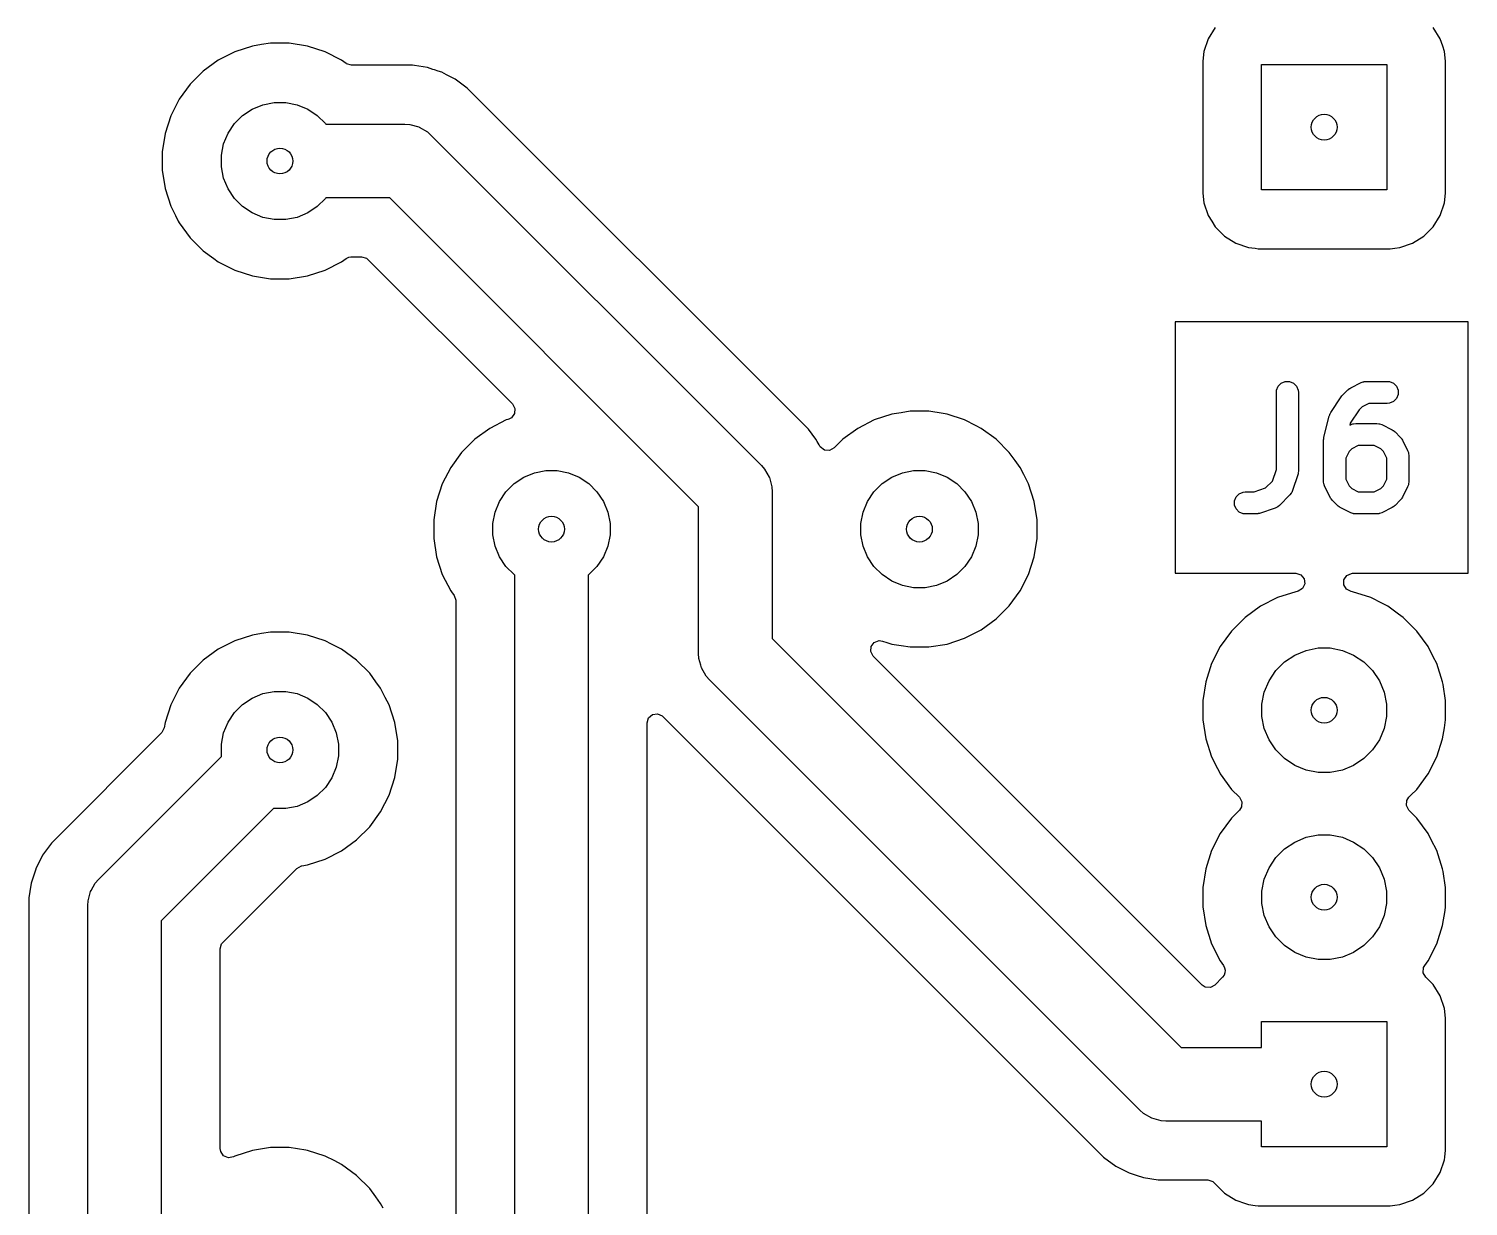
# Model space of a CAD drawing. Extents: x 20 to 124, y -124 to -20.
# Drawn here: x 89.4 to 108.96, y -85.45 to -69.45 of the extents above; entities that cross this region are included whole.
import ezdxf

# ---------------------------------------------------------------- set-up
doc = ezdxf.new("R2010")
doc.units = 0
doc.layers.add('BLACK', color=7, linetype='CONTINUOUS')
doc.layers.add('WHITE', color=7, linetype='CONTINUOUS')

msp = doc.modelspace()

# ---------------------------------------------------------------- linework, layer by layer
at = {"layer": 'BLACK', "linetype": 'CONTINUOUS'}
for p, q in [((105.424211, -69.590476), (105.364631, -69.760745)), ((105.520183, -69.437739), (105.424211, -69.590476)), ((108.575789, -69.590478), (108.479816, -69.437738)), ((108.610232, -69.68891), (108.575789, -69.590478)), ((92.195616, -69.76676), (91.971151, -69.881132)), ((92.435214, -69.68891), (92.195616, -69.76676)), ((92.559626, -69.669205), (92.435214, -69.68891)), ((92.684038, -69.6495), (92.559626, -69.669205)), ((92.935962, -69.6495), (92.684038, -69.6495)), ((93.184785, -69.68891), (92.935962, -69.6495)), ((93.424383, -69.76676), (93.184785, -69.68891)), ((93.648845, -69.88113), (93.424383, -69.76676)), ((105.36463, -69.76075), (105.3495, -69.895039)), ((105.364631, -69.760745), (105.36463, -69.76075)), ((108.635368, -69.760745), (108.610232, -69.68891)), ((108.635369, -69.76075), (108.635368, -69.760745)), ((108.650499, -69.895039), (108.635369, -69.76075)), ((91.971151, -69.881132), (91.76735, -70.029201)), ((93.710362, -69.925824), (93.648845, -69.88113)), ((93.716199, -69.929815), (93.710362, -69.925824)), ((93.783238, -69.9495), (93.716199, -69.929815)), ((94.611051, -69.9495), (93.783238, -69.9495)), ((94.611052, -69.9495), (94.611051, -69.9495)), ((94.638695, -69.953878), (94.611052, -69.9495)), ((94.813235, -69.981522), (94.638695, -69.953878)), ((94.886703, -70.005394), (94.813235, -69.981522)), ((94.910576, -70.013151), (94.886703, -70.005394)), ((94.959972, -70.029201), (94.910576, -70.013151)), ((105.3495, -69.895039), (105.3495, -71.68496)), ((106.15, -71.64), (106.15, -69.94)), ((106.15, -69.94), (107.85, -69.94)), ((107.85, -69.94), (107.85, -71.64)), ((108.6505, -69.895043), (108.650499, -69.895039)), ((108.6505, -71.684956), (108.6505, -69.895043)), ((91.589201, -70.20735), (91.441132, -70.411151)), ((91.589205, -70.207345), (91.589201, -70.20735)), ((91.767345, -70.029205), (91.589205, -70.207345)), ((91.76735, -70.029201), (91.767345, -70.029205)), ((95.007923, -70.044781), (94.959972, -70.029201)), ((95.075194, -70.079058), (95.007923, -70.044781)), ((95.075197, -70.07906), (95.075194, -70.079058)), ((95.190311, -70.137713), (95.075197, -70.07906)), ((95.355919, -70.258034), (95.190311, -70.137713)), ((91.441132, -70.411151), (91.32676, -70.635616)), ((95.355921, -70.258036), (95.355919, -70.258034)), ((99.991971, -74.894086), (95.355921, -70.258036)), ((92.302485, -70.631592), (92.432883, -70.544463)), ((92.432883, -70.544463), (92.577772, -70.484448)), ((92.577772, -70.484448), (92.731586, -70.453852)), ((92.731586, -70.453852), (92.888414, -70.453852)), ((92.888414, -70.453852), (93.042228, -70.484448)), ((93.042228, -70.484448), (93.187117, -70.544463)), ((93.187117, -70.544463), (93.317515, -70.631592)), ((91.32676, -70.635616), (91.24891, -70.875214)), ((92.104463, -70.872883), (92.191592, -70.742485)), ((92.191592, -70.742485), (92.302485, -70.631592)), ((93.317515, -70.631592), (93.428408, -70.742485)), ((93.428408, -70.742485), (93.433429, -70.75)), ((93.433429, -70.75), (94.5087, -70.75)), ((94.5087, -70.75), (94.573948, -70.754277)), ((94.573948, -70.754277), (94.573963, -70.754277)), ((94.573963, -70.754277), (94.697922, -70.787492)), ((94.697922, -70.787492), (94.700042, -70.78806)), ((94.700042, -70.78806), (94.813081, -70.853323)), ((91.24891, -70.875214), (91.2095, -71.124038)), ((92.044448, -71.017772), (92.104463, -70.872883)), ((94.813081, -70.853323), (94.813096, -70.853338)), ((94.813096, -70.853338), (94.862253, -70.896447)), ((94.862253, -70.896447), (99.353553, -75.387746)), ((91.2095, -71.124038), (91.2095, -71.375961)), ((92.013852, -71.171586), (92.044448, -71.017772)), ((92.013852, -71.328414), (92.013852, -71.171586)), ((91.2095, -71.375961), (91.24891, -71.624785)), ((92.044448, -71.482228), (92.013852, -71.328414)), ((92.104463, -71.627117), (92.044448, -71.482228)), ((91.24891, -71.624785), (91.32676, -71.864383)), ((92.191592, -71.757515), (92.104463, -71.627117)), ((92.302485, -71.868408), (92.191592, -71.757515)), ((93.428408, -71.757515), (93.317515, -71.868408)), ((93.433429, -71.75), (93.428408, -71.757515)), ((94.301594, -71.75), (93.433429, -71.75)), ((98.5, -75.948406), (94.301594, -71.75)), ((105.3495, -71.68496), (105.36463, -71.819249)), ((107.85, -71.64), (106.15, -71.64)), ((108.635427, -71.818737), (108.650499, -71.68496)), ((108.650499, -71.68496), (108.6505, -71.684956)), ((91.32676, -71.864383), (91.390522, -71.989522)), ((92.432883, -71.955537), (92.302485, -71.868408)), ((92.577772, -72.015552), (92.432883, -71.955537)), ((93.187117, -71.955537), (93.042228, -72.015552)), ((93.317515, -71.868408), (93.187117, -71.955537)), ((105.36463, -71.819249), (105.364631, -71.819254)), ((105.364631, -71.819254), (105.424211, -71.989523)), ((108.575789, -71.989522), (108.635368, -71.819255)), ((108.635368, -71.819255), (108.635427, -71.818737)), ((91.390522, -71.989522), (91.429089, -72.065214)), ((91.429089, -72.065214), (91.441132, -72.088848)), ((91.441132, -72.088848), (91.589201, -72.292649)), ((92.731586, -72.046148), (92.577772, -72.015552)), ((92.888414, -72.046148), (92.731586, -72.046148)), ((93.042228, -72.015552), (92.888414, -72.046148)), ((105.424211, -71.989523), (105.471771, -72.065214)), ((105.471771, -72.065214), (105.520184, -72.142262)), ((105.520184, -72.142262), (105.647738, -72.269816)), ((108.352262, -72.269816), (108.479816, -72.142262)), ((108.479816, -72.142262), (108.575789, -71.989522)), ((91.589201, -72.292649), (91.589205, -72.292654)), ((91.589205, -72.292654), (91.767345, -72.470794)), ((105.647738, -72.269816), (105.800478, -72.365789)), ((105.800478, -72.365789), (105.970745, -72.425368)), ((108.029255, -72.425368), (108.199522, -72.365789)), ((108.199522, -72.365789), (108.352262, -72.269816)), ((91.767345, -72.470794), (91.76735, -72.470798)), ((91.76735, -72.470798), (91.909647, -72.574182)), ((93.710353, -72.574181), (93.730398, -72.567029)), ((93.730398, -72.567029), (93.748303, -72.555523)), ((93.748303, -72.555523), (93.772327, -72.552068)), ((93.772327, -72.552068), (93.776158, -72.550702)), ((93.776158, -72.550702), (93.783238, -72.5505)), ((93.783238, -72.5505), (93.918653, -72.5505)), ((93.918653, -72.5505), (93.985692, -72.570185)), ((105.970745, -72.425368), (105.97075, -72.425369)), ((105.97075, -72.425369), (106.061246, -72.435565)), ((106.061246, -72.435565), (106.10504, -72.440499)), ((106.10504, -72.440499), (106.105043, -72.4405)), ((106.105043, -72.4405), (106.105046, -72.4405)), ((106.105046, -72.4405), (107.894957, -72.4405)), ((107.894957, -72.4405), (107.894958, -72.440499)), ((107.894958, -72.440499), (107.962104, -72.432934)), ((107.962104, -72.432934), (108.029249, -72.425369)), ((108.029249, -72.425369), (108.029252, -72.425368)), ((108.029252, -72.425368), (108.029255, -72.425368)), ((91.909647, -72.574182), (91.971155, -72.61887)), ((91.971155, -72.61887), (92.114184, -72.691747)), ((92.114184, -72.691747), (92.195616, -72.733239)), ((92.195616, -72.733239), (92.195618, -72.733239)), ((92.195618, -72.733239), (92.195621, -72.733241)), ((92.195621, -72.733241), (92.435215, -72.81109)), ((93.184785, -72.81109), (93.424379, -72.733241)), ((93.424379, -72.733241), (93.648845, -72.61887)), ((93.648845, -72.61887), (93.710353, -72.574181)), ((93.985692, -72.570185), (94.006334, -72.586819)), ((94.006334, -72.586819), (95.96946, -74.549945)), ((92.435215, -72.81109), (92.684038, -72.8505)), ((92.684038, -72.8505), (92.684039, -72.8505)), ((92.684039, -72.8505), (92.935961, -72.8505)), ((92.935961, -72.8505), (92.935962, -72.8505)), ((92.935962, -72.8505), (93.184785, -72.81109)), ((108.957225, -73.436103), (104.973071, -73.436103)), ((104.973071, -73.436103), (104.973071, -76.850553)), ((108.957225, -76.850553), (108.957225, -73.436103)), ((106.352882, -74.364064), (106.37528, -74.309992)), ((106.37528, -74.309992), (106.416664, -74.268608)), ((106.416664, -74.268608), (106.470736, -74.24621)), ((106.470736, -74.24621), (106.529264, -74.24621)), ((106.529264, -74.24621), (106.583336, -74.268608)), ((106.583336, -74.268608), (106.62472, -74.309992)), ((106.62472, -74.309992), (106.647118, -74.364064)), ((107.361489, -74.330593), (107.504345, -74.259164)), ((107.504345, -74.259164), (107.531809, -74.248655)), ((107.531809, -74.248655), (107.537183, -74.248273)), ((107.537183, -74.248273), (107.542164, -74.24621)), ((107.542164, -74.24621), (107.571428, -74.243328)), ((107.571428, -74.243328), (107.857143, -74.243328)), ((107.857143, -74.243328), (107.886407, -74.24621)), ((107.886407, -74.24621), (107.940479, -74.268608)), ((107.940479, -74.268608), (107.981863, -74.309992)), ((107.981863, -74.309992), (108.004261, -74.364064)), ((106.35, -74.393328), (106.352882, -74.364064)), ((106.35, -75.440416), (106.35, -74.393328)), ((106.647118, -74.364064), (106.65, -74.393328)), ((106.65, -74.393328), (106.65, -75.464757)), ((107.089478, -74.667266), (107.232336, -74.45298)), ((107.232336, -74.45298), (107.232401, -74.4529)), ((107.232401, -74.4529), (107.232422, -74.45285)), ((107.232422, -74.45285), (107.241643, -74.441614)), ((107.241643, -74.441614), (107.250966, -74.430229)), ((107.250966, -74.430229), (107.251012, -74.430198)), ((107.251012, -74.430198), (107.251077, -74.430119)), ((107.251077, -74.430119), (107.322505, -74.358691)), ((107.322505, -74.358691), (107.334007, -74.34925)), ((107.334007, -74.34925), (107.336603, -74.346258)), ((107.336603, -74.346258), (107.341112, -74.343419)), ((107.341112, -74.343419), (107.345235, -74.340036)), ((107.345235, -74.340036), (107.348897, -74.338519)), ((107.348897, -74.338519), (107.361489, -74.330593)), ((107.940479, -74.518048), (107.886407, -74.540446)), ((107.981863, -74.476664), (107.940479, -74.518048)), ((108.004261, -74.422592), (107.981863, -74.476664)), ((108.004261, -74.364064), (108.004261, -74.422592)), ((95.997961, -74.68096), (95.956089, -74.736893)), ((95.96946, -74.549945), (96.002945, -74.611268)), ((96.002945, -74.611268), (95.997961, -74.68096)), ((101.125214, -74.68891), (100.885616, -74.76676)), ((101.249626, -74.669205), (101.125214, -74.68891)), ((101.374038, -74.6495), (101.249626, -74.669205)), ((101.625962, -74.6495), (101.374038, -74.6495)), ((101.824591, -74.68096), (101.625962, -74.6495)), ((101.874785, -74.68891), (101.824591, -74.68096)), ((102.114383, -74.76676), (101.874785, -74.68891)), ((106.997336, -74.999805), (107.068764, -74.714091)), ((107.068764, -74.714091), (107.074923, -74.69685)), ((107.074923, -74.69685), (107.075643, -74.693213)), ((107.075643, -74.693213), (107.0774, -74.689916)), ((107.0774, -74.689916), (107.078657, -74.6864)), ((107.078657, -74.6864), (107.080863, -74.683421)), ((107.080863, -74.683421), (107.089478, -74.667266)), ((107.473709, -74.63175), (107.353504, -74.812057)), ((107.517425, -74.588034), (107.473709, -74.63175)), ((107.606838, -74.543328), (107.517425, -74.588034)), ((107.857143, -74.543328), (107.606838, -74.543328)), ((107.886407, -74.540446), (107.857143, -74.543328)), ((95.661151, -74.881132), (95.45735, -75.029201)), ((95.885616, -74.76676), (95.661151, -74.881132)), ((95.906786, -74.759881), (95.885616, -74.76676)), ((95.9201, -74.755555), (95.906786, -74.759881)), ((95.956089, -74.736893), (95.9201, -74.755555)), ((100.090135, -75.0292), (99.991971, -74.894086)), ((100.661151, -74.881132), (100.457351, -75.0292)), ((100.885616, -74.76676), (100.661151, -74.881132)), ((102.268747, -74.845413), (102.114383, -74.76676)), ((102.338845, -74.88113), (102.268747, -74.845413)), ((102.338847, -74.881131), (102.338845, -74.88113)), ((102.338848, -74.881132), (102.338847, -74.881131)), ((102.542649, -75.029201), (102.338848, -74.881132)), ((107.353504, -74.812057), (107.347067, -74.837803)), ((107.347067, -74.837803), (107.36149, -74.830593)), ((107.36149, -74.830593), (107.388953, -74.820083)), ((107.388953, -74.820083), (107.394328, -74.819701)), ((107.394328, -74.819701), (107.399307, -74.817639)), ((107.399307, -74.817639), (107.428571, -74.814757)), ((107.428571, -74.814757), (107.714285, -74.814757)), ((107.714285, -74.814757), (107.743549, -74.817639)), ((107.743549, -74.817639), (107.748527, -74.819701)), ((107.748527, -74.819701), (107.753903, -74.820083)), ((107.753903, -74.820083), (107.781366, -74.830593)), ((107.781366, -74.830593), (107.924225, -74.902021)), ((107.924225, -74.902021), (107.936819, -74.909949)), ((107.936819, -74.909949), (107.940479, -74.911465)), ((107.940479, -74.911465), (107.944599, -74.914846)), ((95.457345, -75.029205), (95.279205, -75.207345)), ((95.45735, -75.029201), (95.457345, -75.029205)), ((100.112287, -75.05969), (100.090135, -75.0292)), ((100.135863, -75.105961), (100.112287, -75.05969)), ((100.140985, -75.116013), (100.135863, -75.105961)), ((100.457351, -75.0292), (100.339151, -75.1474)), ((102.542654, -75.029205), (102.542649, -75.029201)), ((102.720794, -75.207345), (102.542654, -75.029205)), ((106.992857, -75.036185), (106.993359, -75.031081)), ((106.992857, -75.607614), (106.992857, -75.036185)), ((106.993034, -75.028894), (106.994653, -75.017943)), ((106.993359, -75.031081), (106.993034, -75.028894)), ((106.994653, -75.017943), (106.995739, -75.006921)), ((106.995739, -75.006921), (106.996586, -75.004876)), ((106.996586, -75.004876), (106.997336, -74.999805)), ((107.944599, -74.914846), (107.94911, -74.917686)), ((107.94911, -74.917686), (107.951704, -74.920677)), ((107.951704, -74.920677), (107.96321, -74.93012)), ((107.96321, -74.93012), (108.034638, -75.001549)), ((108.034638, -75.001549), (108.044076, -75.013049)), ((108.044076, -75.013049), (108.04707, -75.015646)), ((108.04707, -75.015646), (108.04991, -75.020158)), ((108.04991, -75.020158), (108.053292, -75.024279)), ((108.053292, -75.024279), (108.054807, -75.027938)), ((108.054807, -75.027938), (108.062735, -75.040532)), ((108.062735, -75.040532), (108.134164, -75.183388)), ((95.279201, -75.20735), (95.131132, -75.411151)), ((95.279205, -75.207345), (95.279201, -75.20735)), ((100.152203, -75.134028), (100.140985, -75.116013)), ((100.208136, -75.1759), (100.152203, -75.134028)), ((100.277828, -75.180884), (100.208136, -75.1759)), ((100.339151, -75.1474), (100.277828, -75.180884)), ((102.720798, -75.20735), (102.720794, -75.207345)), ((102.8005, -75.317051), (102.720798, -75.20735)), ((107.337562, -75.196468), (107.292857, -75.28588)), ((107.292857, -75.28588), (107.292857, -75.572204)), ((107.374567, -75.159463), (107.337562, -75.196468)), ((107.463981, -75.114757), (107.374567, -75.159463)), ((107.678876, -75.114757), (107.463981, -75.114757)), ((107.768289, -75.159463), (107.678876, -75.114757)), ((107.805292, -75.196467), (107.768289, -75.159463)), ((107.85, -75.285881), (107.805292, -75.196467)), ((107.85, -75.572203), (107.85, -75.285881)), ((108.134164, -75.183388), (108.144673, -75.210852)), ((108.144673, -75.210852), (108.145054, -75.216226)), ((108.145054, -75.216226), (108.147118, -75.221207)), ((108.147118, -75.221207), (108.15, -75.250471)), ((108.15, -75.250471), (108.15, -75.607614)), ((95.131132, -75.411151), (95.01676, -75.635616)), ((96.122883, -75.544463), (96.267772, -75.484448)), ((96.267772, -75.484448), (96.421586, -75.453852)), ((96.421586, -75.453852), (96.578414, -75.453852)), ((96.578414, -75.453852), (96.732228, -75.484448)), ((96.732228, -75.484448), (96.877117, -75.544463)), ((99.353553, -75.387746), (99.396668, -75.43691)), ((99.396668, -75.43691), (99.396677, -75.436919)), ((99.396677, -75.436919), (99.458767, -75.544463)), ((101.122883, -75.544463), (101.267772, -75.484448)), ((101.267772, -75.484448), (101.421586, -75.453852)), ((101.421586, -75.453852), (101.578414, -75.453852)), ((101.578414, -75.453852), (101.732228, -75.484448)), ((101.732228, -75.484448), (101.877117, -75.544463)), ((102.86887, -75.411155), (102.8005, -75.317051)), ((102.918693, -75.508939), (102.86887, -75.411155)), ((106.297466, -75.598014), (106.35, -75.440416)), ((106.645601, -75.497682), (106.642302, -75.512192)), ((106.647118, -75.494021), (106.645601, -75.497682)), ((106.64764, -75.488712), (106.647118, -75.494021)), ((106.648822, -75.483518), (106.64764, -75.488712)), ((106.65, -75.464757), (106.648541, -75.479568)), ((106.648541, -75.479568), (106.648822, -75.483518)), ((95.01676, -75.635616), (94.93891, -75.875214)), ((95.881592, -75.742485), (95.992485, -75.631592)), ((95.992485, -75.631592), (96.122883, -75.544463)), ((96.877117, -75.544463), (97.007515, -75.631592)), ((97.007515, -75.631592), (97.118408, -75.742485)), ((99.458767, -75.544463), (99.46194, -75.549958)), ((99.46194, -75.549958), (99.495723, -75.676037)), ((99.495723, -75.676037), (99.495723, -75.676052)), ((99.495723, -75.676052), (99.5, -75.7413)), ((100.881592, -75.742485), (100.992485, -75.631592)), ((100.992485, -75.631592), (101.122883, -75.544463)), ((101.877117, -75.544463), (102.007515, -75.631592)), ((102.007515, -75.631592), (102.118408, -75.742485)), ((102.983239, -75.635616), (102.918693, -75.508939)), ((102.983239, -75.635618), (102.983239, -75.635616)), ((102.983241, -75.635621), (102.983239, -75.635618)), ((103.06109, -75.875215), (102.983241, -75.635621)), ((106.047085, -75.743328), (106.204687, -75.690794)), ((106.204687, -75.690794), (106.297466, -75.598014)), ((106.642302, -75.512192), (106.570873, -75.726477)), ((106.995739, -75.636878), (106.992857, -75.607614)), ((106.997801, -75.641856), (106.995739, -75.636878)), ((106.998183, -75.647232), (106.997801, -75.641856)), ((107.008693, -75.674696), (106.998183, -75.647232)), ((107.080121, -75.817553), (107.008693, -75.674696)), ((107.292857, -75.572204), (107.337562, -75.661616)), ((107.337562, -75.661616), (107.374567, -75.698621)), ((107.768289, -75.698621), (107.805292, -75.661617)), ((107.805292, -75.661617), (107.85, -75.572203)), ((108.134164, -75.674697), (108.062735, -75.817553)), ((108.144673, -75.647233), (108.134164, -75.674697)), ((108.145054, -75.641858), (108.144673, -75.647233)), ((108.147118, -75.636878), (108.145054, -75.641858)), ((108.15, -75.607614), (108.147118, -75.636878)), ((94.93891, -75.875215), (94.8995, -76.124038)), ((94.93891, -75.875214), (94.93891, -75.875215)), ((95.734448, -76.017772), (95.794463, -75.872883)), ((95.794463, -75.872883), (95.881592, -75.742485)), ((97.118408, -75.742485), (97.205537, -75.872883)), ((97.205537, -75.872883), (97.265552, -76.017772)), ((99.5, -75.7413), (99.5, -77.734593)), ((100.734448, -76.017772), (100.794463, -75.872883)), ((100.794463, -75.872883), (100.881592, -75.742485)), ((102.118408, -75.742485), (102.205537, -75.872883)), ((102.205537, -75.872883), (102.265552, -76.017772)), ((103.1005, -76.124038), (103.06109, -75.875215)), ((105.781453, -75.864064), (105.803851, -75.809992)), ((105.781453, -75.922592), (105.781453, -75.864064)), ((105.803851, -75.809992), (105.845235, -75.768608)), ((105.845235, -75.768608), (105.899307, -75.74621)), ((105.899307, -75.74621), (105.928571, -75.743328)), ((105.928571, -75.743328), (106.047085, -75.743328)), ((106.534637, -75.785108), (106.39178, -75.927966)), ((106.553292, -75.762377), (106.534637, -75.785108)), ((106.555354, -75.757397), (106.553292, -75.762377)), ((106.558885, -75.753327), (106.555354, -75.757397)), ((106.570873, -75.726477), (106.558885, -75.753327)), ((107.088048, -75.830146), (107.080121, -75.817553)), ((107.089564, -75.833806), (107.088048, -75.830146)), ((107.092945, -75.837925), (107.089564, -75.833806)), ((107.095786, -75.842439), (107.092945, -75.837925)), ((107.098779, -75.845035), (107.095786, -75.842439)), ((107.108219, -75.856537), (107.098779, -75.845035)), ((107.179648, -75.927966), (107.108219, -75.856537)), ((107.374567, -75.698621), (107.463981, -75.743328)), ((107.463981, -75.743328), (107.678876, -75.743328)), ((107.678876, -75.743328), (107.768289, -75.698621)), ((108.034638, -75.856536), (107.96321, -75.927965)), ((108.044076, -75.845035), (108.034638, -75.856536)), ((108.04707, -75.842439), (108.044076, -75.845035)), ((108.04991, -75.837926), (108.04707, -75.842439)), ((108.053292, -75.833806), (108.04991, -75.837926)), ((108.054807, -75.830146), (108.053292, -75.833806)), ((108.062735, -75.817553), (108.054807, -75.830146)), ((95.703852, -76.171586), (95.734448, -76.017772)), ((97.265552, -76.017772), (97.296148, -76.171586)), ((98.5, -77.9417), (98.5, -75.948406)), ((100.703852, -76.171586), (100.734448, -76.017772)), ((102.265552, -76.017772), (102.296148, -76.171586)), ((105.803851, -75.976664), (105.781453, -75.922592)), ((105.845235, -76.018048), (105.803851, -75.976664)), ((105.899307, -76.040446), (105.845235, -76.018048)), ((105.928571, -76.043328), (105.899307, -76.040446)), ((106.071428, -76.043328), (105.928571, -76.043328)), ((106.086233, -76.041869), (106.071428, -76.043328)), ((106.090188, -76.042151), (106.086233, -76.041869)), ((106.095389, -76.040968), (106.090188, -76.042151)), ((106.100692, -76.040446), (106.095389, -76.040968)), ((106.104349, -76.03893), (106.100692, -76.040446)), ((106.118862, -76.035631), (106.104349, -76.03893)), ((106.333148, -75.964203), (106.118862, -76.035631)), ((106.359999, -75.952215), (106.333148, -75.964203)), ((106.36407, -75.948683), (106.359999, -75.952215)), ((106.36905, -75.946621), (106.36407, -75.948683)), ((106.39178, -75.927966), (106.36905, -75.946621)), ((107.191152, -75.937407), (107.179648, -75.927966)), ((107.193747, -75.940399), (107.191152, -75.937407)), ((107.198256, -75.943237), (107.193747, -75.940399)), ((107.202379, -75.946621), (107.198256, -75.943237)), ((107.20604, -75.948137), (107.202379, -75.946621)), ((107.218632, -75.956064), (107.20604, -75.948137)), ((107.36149, -76.027492), (107.218632, -75.956064)), ((107.388953, -76.038002), (107.36149, -76.027492)), ((107.394328, -76.038383), (107.388953, -76.038002)), ((107.399307, -76.040446), (107.394328, -76.038383)), ((107.428571, -76.043328), (107.399307, -76.040446)), ((107.714285, -76.043328), (107.428571, -76.043328)), ((107.743549, -76.040446), (107.714285, -76.043328)), ((107.748527, -76.038383), (107.743549, -76.040446)), ((107.753903, -76.038002), (107.748527, -76.038383)), ((107.781366, -76.027492), (107.753903, -76.038002)), ((107.924225, -75.956064), (107.781366, -76.027492)), ((107.936819, -75.948135), (107.924225, -75.956064)), ((107.940479, -75.94662), (107.936819, -75.948135)), ((107.944599, -75.943238), (107.940479, -75.94662)), ((107.94911, -75.940399), (107.944599, -75.943238)), ((107.951704, -75.937407), (107.94911, -75.940399)), ((107.96321, -75.927965), (107.951704, -75.937407)), ((94.8995, -76.124038), (94.8995, -76.375962)), ((95.703852, -76.328414), (95.703852, -76.171586)), ((97.296148, -76.171586), (97.296148, -76.328414)), ((100.703852, -76.328414), (100.703852, -76.171586)), ((102.296148, -76.171586), (102.296148, -76.328414)), ((103.1005, -76.375962), (103.1005, -76.124038)), ((94.8995, -76.375962), (94.93891, -76.624785)), ((95.734448, -76.482228), (95.703852, -76.328414)), ((97.296148, -76.328414), (97.265552, -76.482228)), ((100.734448, -76.482228), (100.703852, -76.328414)), ((102.296148, -76.328414), (102.265552, -76.482228)), ((103.06109, -76.624785), (103.1005, -76.375962)), ((94.93891, -76.624785), (95.01676, -76.864383)), ((95.794463, -76.627117), (95.734448, -76.482228)), ((95.881592, -76.757515), (95.794463, -76.627117)), ((97.205537, -76.627117), (97.118408, -76.757515)), ((97.265552, -76.482228), (97.205537, -76.627117)), ((100.794463, -76.627117), (100.734448, -76.482228)), ((100.881592, -76.757515), (100.794463, -76.627117)), ((102.205537, -76.627117), (102.118408, -76.757515)), ((102.265552, -76.482228), (102.205537, -76.627117)), ((102.983241, -76.864379), (103.06109, -76.624785)), ((95.01676, -76.864383), (95.13113, -77.088846)), ((95.992485, -76.868408), (95.881592, -76.757515)), ((96, -76.873429), (95.992485, -76.868408)), ((97.007515, -76.868408), (97, -76.873429)), ((97.118408, -76.757515), (97.007515, -76.868408)), ((100.992485, -76.868408), (100.881592, -76.757515)), ((101.122883, -76.955537), (100.992485, -76.868408)), ((102.007515, -76.868408), (101.877117, -76.955537)), ((102.118408, -76.757515), (102.007515, -76.868408)), ((102.86887, -77.088845), (102.983241, -76.864379)), ((104.973071, -76.850553), (106.613769, -76.850553)), ((106.613769, -76.850553), (106.680808, -76.870238)), ((106.680808, -76.870238), (106.726563, -76.923042)), ((107.306375, -76.87969), (107.370338, -76.851576)), ((107.370338, -76.851576), (107.386231, -76.850553)), ((107.386231, -76.850553), (108.957225, -76.850553)), ((96, -90.62657), (96, -76.873429)), ((97, -76.873429), (97, -90.62657)), ((101.267772, -77.015552), (101.122883, -76.955537)), ((101.421586, -77.046148), (101.267772, -77.015552)), ((101.578414, -77.046148), (101.421586, -77.046148)), ((101.732228, -77.015552), (101.578414, -77.046148)), ((101.877117, -76.955537), (101.732228, -77.015552)), ((106.707482, -77.055756), (106.648704, -77.09353)), ((106.736507, -76.9922), (106.707482, -77.055756)), ((106.726563, -76.923042), (106.736507, -76.9922)), ((107.266767, -77.007785), (107.267765, -76.937923)), ((107.303698, -77.067097), (107.266767, -77.007785)), ((107.267765, -76.937923), (107.306375, -76.87969)), ((95.13113, -77.088846), (95.139336, -77.10014)), ((95.139336, -77.10014), (95.175817, -77.150352)), ((95.175817, -77.150352), (95.199298, -77.216156)), ((95.199298, -77.216156), (95.1995, -77.223237)), ((95.1995, -77.223237), (95.1995, -90.276761)), ((102.720793, -77.292656), (102.86887, -77.088845)), ((106.366423, -77.180422), (106.134945, -77.298368)), ((106.613506, -77.100139), (106.366423, -77.180422)), ((106.633167, -77.097026), (106.613506, -77.100139)), ((106.648704, -77.09353), (106.633167, -77.097026)), ((107.366833, -77.097026), (107.303698, -77.067097)), ((107.386493, -77.100139), (107.366833, -77.097026)), ((107.633576, -77.180422), (107.386493, -77.100139)), ((107.792764, -77.261534), (107.633576, -77.180422)), ((107.865051, -77.298366), (107.792764, -77.261534)), ((102.542656, -77.470793), (102.720793, -77.292656)), ((105.924768, -77.451071), (105.741071, -77.634768)), ((105.924774, -77.451066), (105.924768, -77.451071)), ((106.134945, -77.298368), (105.924774, -77.451066)), ((107.865053, -77.298367), (107.865051, -77.298366)), ((107.865054, -77.298368), (107.865053, -77.298367)), ((108.009088, -77.403015), (107.865054, -77.298368)), ((108.075229, -77.451069), (108.009088, -77.403015)), ((108.258931, -77.634771), (108.075229, -77.451069)), ((92.684038, -77.6495), (92.559626, -77.669205)), ((92.935962, -77.6495), (92.684038, -77.6495)), ((93.184785, -77.68891), (92.935962, -77.6495)), ((102.114379, -77.733241), (102.338845, -77.61887)), ((102.338845, -77.61887), (102.542656, -77.470793)), ((105.741066, -77.634774), (105.588368, -77.844945)), ((105.741071, -77.634768), (105.741066, -77.634774)), ((108.411634, -77.844949), (108.258931, -77.634771)), ((92.195616, -77.76676), (91.971151, -77.881132)), ((92.435214, -77.68891), (92.195616, -77.76676)), ((92.559626, -77.669205), (92.435214, -77.68891)), ((93.424383, -77.76676), (93.184785, -77.68891)), ((93.511384, -77.81109), (93.424383, -77.76676)), ((93.648845, -77.88113), (93.511384, -77.81109)), ((99.5, -77.734593), (105.055407, -83.29)), ((100.839777, -77.914454), (100.844761, -77.844762)), ((100.844761, -77.844762), (100.886633, -77.788829)), ((100.886633, -77.788829), (100.952097, -77.764412)), ((100.952097, -77.764412), (100.99926, -77.770164)), ((100.99926, -77.770164), (101.056703, -77.788829)), ((101.056703, -77.788829), (101.125214, -77.81109)), ((101.125214, -77.81109), (101.249626, -77.830795)), ((101.249626, -77.830795), (101.374038, -77.8505)), ((101.625962, -77.8505), (101.874785, -77.81109)), ((101.874785, -77.81109), (102.114379, -77.733241)), ((105.588368, -77.844945), (105.470422, -78.076423)), ((108.482135, -77.983314), (108.411634, -77.844949)), ((91.767345, -78.029205), (91.589205, -78.207345)), ((91.76735, -78.029201), (91.767345, -78.029205)), ((91.971151, -77.881132), (91.76735, -78.029201)), ((93.648847, -77.881131), (93.648845, -77.88113)), ((93.648848, -77.881132), (93.648847, -77.881131)), ((93.852649, -78.029201), (93.648848, -77.881132)), ((93.852654, -78.029205), (93.852649, -78.029201)), ((94.030794, -78.207345), (93.852654, -78.029205)), ((98.504277, -78.006947), (98.5, -77.9417)), ((98.504277, -78.006963), (98.504277, -78.006947)), ((98.529079, -78.099523), (98.504277, -78.006963)), ((100.873262, -77.975777), (100.839777, -77.914454)), ((105.340022, -82.442537), (100.873262, -77.975777)), ((101.374038, -77.8505), (101.374039, -77.8505)), ((101.374039, -77.8505), (101.625961, -77.8505)), ((101.625961, -77.8505), (101.625962, -77.8505)), ((106.460766, -78.052941), (106.599313, -77.960367)), ((106.599313, -77.960367), (106.753258, -77.896601)), ((106.753258, -77.896601), (106.916685, -77.864093)), ((106.916685, -77.864093), (107.083315, -77.864093)), ((107.083315, -77.864093), (107.246742, -77.896601)), ((107.246742, -77.896601), (107.400687, -77.960367)), ((107.400687, -77.960367), (107.539234, -78.052941)), ((108.529577, -78.076423), (108.482135, -77.983314)), ((91.589201, -78.20735), (91.441132, -78.411151)), ((91.589205, -78.207345), (91.589201, -78.20735)), ((94.030798, -78.20735), (94.030794, -78.207345)), ((94.11519, -78.323507), (94.030798, -78.20735)), ((98.53806, -78.133042), (98.529079, -78.099523)), ((98.603323, -78.246081), (98.53806, -78.133042)), ((105.470422, -78.076423), (105.39014, -78.323506)), ((106.250367, -78.309313), (106.342941, -78.170766)), ((106.342941, -78.170766), (106.460766, -78.052941)), ((107.539234, -78.052941), (107.657059, -78.170766)), ((107.657059, -78.170766), (107.749633, -78.309313)), ((108.529577, -78.076425), (108.529577, -78.076423)), ((108.529579, -78.076428), (108.529577, -78.076425)), ((108.60986, -78.323507), (108.529579, -78.076428)), ((91.441132, -78.411151), (91.32676, -78.635618)), ((94.17887, -78.411155), (94.11519, -78.323507)), ((94.24216, -78.535369), (94.17887, -78.411155)), ((98.603338, -78.246096), (98.603323, -78.246081)), ((98.646447, -78.295253), (98.603338, -78.246096)), ((104.494746, -84.143553), (98.646447, -78.295253)), ((105.39014, -78.323506), (105.3495, -78.580097)), ((106.186601, -78.463258), (106.250367, -78.309313)), ((107.749633, -78.309313), (107.813399, -78.463258)), ((108.615457, -78.358848), (108.60986, -78.323507)), ((108.6505, -78.580097), (108.615457, -78.358848)), ((92.302485, -78.631592), (92.432883, -78.544463)), ((92.432883, -78.544463), (92.577772, -78.484448)), ((92.577772, -78.484448), (92.731586, -78.453852)), ((92.731586, -78.453852), (92.888414, -78.453852)), ((92.888414, -78.453852), (93.042228, -78.484448)), ((93.042228, -78.484448), (93.187117, -78.544463)), ((93.187117, -78.544463), (93.317515, -78.631592)), ((94.293239, -78.635616), (94.24216, -78.535369)), ((105.3495, -78.580097), (105.3495, -78.839902)), ((106.154093, -78.626685), (106.186601, -78.463258)), ((106.154093, -78.793315), (106.154093, -78.626685)), ((107.813399, -78.463258), (107.845907, -78.626685)), ((107.845907, -78.626685), (107.845907, -78.793315)), ((108.6505, -78.839902), (108.6505, -78.580097)), ((91.32676, -78.635618), (91.248909, -78.875216)), ((92.104463, -78.872883), (92.191592, -78.742485)), ((92.191592, -78.742485), (92.302485, -78.631592)), ((93.317515, -78.631592), (93.428408, -78.742485)), ((93.428408, -78.742485), (93.515537, -78.872883)), ((94.293239, -78.635618), (94.293239, -78.635616)), ((94.293241, -78.635621), (94.293239, -78.635618)), ((94.37109, -78.875215), (94.293241, -78.635621)), ((97.8005, -78.880747), (97.820185, -78.813708)), ((97.820185, -78.813708), (97.872989, -78.767953)), ((97.872989, -78.767953), (97.942147, -78.758009)), ((97.942147, -78.758009), (98.005703, -78.787034)), ((98.005703, -78.787034), (98.012181, -78.793066)), ((98.012181, -78.793066), (104.001081, -84.781966)), ((106.186601, -78.956742), (106.154093, -78.793315)), ((107.845907, -78.793315), (107.813399, -78.956742)), ((91.202223, -79.018591), (89.705836, -80.514978)), ((91.207085, -79.013444), (91.202223, -79.018591)), ((91.237015, -78.95031), (91.207085, -79.013444)), ((91.248909, -78.875216), (91.237015, -78.95031)), ((92.013852, -79.171586), (92.044448, -79.017772)), ((92.044448, -79.017772), (92.104463, -78.872883)), ((93.515537, -78.872883), (93.575552, -79.017772)), ((93.575552, -79.017772), (93.606148, -79.171586)), ((94.4105, -79.124038), (94.37109, -78.875215)), ((97.8005, -90.276761), (97.8005, -78.880747)), ((105.3495, -78.839902), (105.39014, -79.096493)), ((106.250367, -79.110687), (106.186601, -78.956742)), ((107.813399, -78.956742), (107.749633, -79.110687)), ((108.60986, -79.096493), (108.633424, -78.947713)), ((108.633424, -78.947713), (108.6505, -78.839902)), ((92.013852, -79.328414), (92.013852, -79.171586)), ((93.606148, -79.171586), (93.606148, -79.328414)), ((94.4105, -79.375962), (94.4105, -79.124038)), ((105.39014, -79.096493), (105.470422, -79.343576)), ((106.342941, -79.249234), (106.250367, -79.110687)), ((107.749633, -79.110687), (107.657059, -79.249234)), ((108.529579, -79.343572), (108.60986, -79.096493)), ((90.344247, -81.008647), (92.015615, -79.337278)), ((92.015615, -79.337278), (92.013852, -79.328414)), ((93.606148, -79.328414), (93.575552, -79.482228)), ((94.37109, -79.624785), (94.4105, -79.375962)), ((105.470422, -79.343576), (105.551534, -79.502764)), ((106.460766, -79.367059), (106.342941, -79.249234)), ((106.599313, -79.459633), (106.460766, -79.367059)), ((107.539234, -79.367059), (107.400687, -79.459633)), ((107.657059, -79.249234), (107.539234, -79.367059)), ((108.411634, -79.575051), (108.529579, -79.343572)), ((93.575552, -79.482228), (93.515537, -79.627117)), ((105.551534, -79.502764), (105.581092, -79.560776)), ((105.581092, -79.560776), (105.588368, -79.575054)), ((105.588368, -79.575054), (105.741066, -79.785225)), ((106.753258, -79.523399), (106.599313, -79.459633)), ((106.916685, -79.555907), (106.753258, -79.523399)), ((107.083315, -79.555907), (106.916685, -79.555907)), ((107.246742, -79.523399), (107.083315, -79.555907)), ((107.400687, -79.459633), (107.246742, -79.523399)), ((108.258931, -79.785229), (108.411634, -79.575051)), ((93.428408, -79.757515), (93.317515, -79.868408)), ((93.515537, -79.627117), (93.428408, -79.757515)), ((94.293241, -79.864379), (94.37109, -79.624785)), ((105.741066, -79.785225), (105.741071, -79.785231)), ((105.741071, -79.785231), (105.848159, -79.892319)), ((108.179781, -79.864379), (108.258931, -79.785229)), ((93.187117, -79.955537), (93.042228, -80.015552)), ((93.317515, -79.868408), (93.187117, -79.955537)), ((94.17887, -80.088845), (94.293241, -79.864379)), ((105.848159, -79.892319), (105.881644, -79.953642)), ((105.881644, -79.953642), (105.87666, -80.023334)), ((108.118356, -80.006358), (108.12334, -79.936666)), ((108.12334, -79.936666), (108.151841, -79.892319)), ((108.151841, -79.892319), (108.179781, -79.864379)), ((92.722721, -80.044384), (91.1978, -81.569306)), ((92.731586, -80.046148), (92.722721, -80.044384)), ((92.888414, -80.046148), (92.731586, -80.046148)), ((93.042228, -80.015552), (92.888414, -80.046148)), ((94.030793, -80.292656), (94.17887, -80.088845)), ((105.741066, -80.174774), (105.588368, -80.384945)), ((105.741071, -80.174768), (105.741066, -80.174774)), ((105.848159, -80.067681), (105.741071, -80.174768)), ((105.87666, -80.023334), (105.848159, -80.067681)), ((108.151841, -80.067681), (108.118356, -80.006358)), ((108.258931, -80.174771), (108.151841, -80.067681)), ((108.411634, -80.384949), (108.258931, -80.174771)), ((93.852656, -80.470793), (94.030793, -80.292656)), ((105.588368, -80.384945), (105.470422, -80.616423)), ((108.455374, -80.470793), (108.411634, -80.384949)), ((89.705836, -80.514978), (89.585511, -80.68059)), ((93.648845, -80.61887), (93.852656, -80.470793)), ((106.460766, -80.592941), (106.599313, -80.500367)), ((106.599313, -80.500367), (106.753258, -80.436601)), ((106.753258, -80.436601), (106.916685, -80.404093)), ((106.916685, -80.404093), (107.083315, -80.404093)), ((107.083315, -80.404093), (107.246742, -80.436601)), ((107.246742, -80.436601), (107.400687, -80.500367)), ((107.400687, -80.500367), (107.539234, -80.592941)), ((108.529577, -80.616423), (108.455374, -80.470793)), ((89.581126, -80.689199), (89.492132, -80.863858)), ((89.585511, -80.68059), (89.581125, -80.689198)), ((89.581125, -80.689198), (89.581126, -80.689199)), ((93.184785, -80.81109), (93.424379, -80.733241)), ((93.424379, -80.733241), (93.648845, -80.61887)), ((105.470422, -80.616423), (105.39014, -80.863506)), ((106.250367, -80.849313), (106.342941, -80.710766)), ((106.342941, -80.710766), (106.460766, -80.592941)), ((107.539234, -80.592941), (107.657059, -80.710766)), ((107.657059, -80.710766), (107.749633, -80.849313)), ((108.529577, -80.616425), (108.529577, -80.616423)), ((108.529579, -80.616428), (108.529577, -80.616425)), ((108.60986, -80.863507), (108.529579, -80.616428)), ((89.491072, -80.86762), (89.429322, -81.057667)), ((89.492132, -80.863858), (89.491072, -80.86762)), ((92.034614, -81.864568), (93.041409, -80.857773)), ((93.041409, -80.857773), (93.10273, -80.82429)), ((93.10273, -80.82429), (93.109649, -80.822989)), ((93.109649, -80.822989), (93.184785, -80.81109)), ((105.39014, -80.863506), (105.3495, -81.120097)), ((106.186601, -81.003258), (106.250367, -80.849313)), ((107.749633, -80.849313), (107.813399, -81.003258)), ((108.615457, -80.898848), (108.60986, -80.863507)), ((108.6505, -81.120097), (108.615457, -80.898848)), ((89.411127, -81.172548), (89.3973, -81.259843)), ((89.429322, -81.057668), (89.411127, -81.172547)), ((89.411127, -81.172547), (89.411127, -81.172548)), ((89.429322, -81.057667), (89.429322, -81.057668)), ((90.202077, -81.296937), (90.23586, -81.170858)), ((90.23586, -81.170858), (90.243472, -81.157674)), ((90.243472, -81.157674), (90.301123, -81.057819)), ((90.301123, -81.057819), (90.301138, -81.057803)), ((90.301138, -81.057803), (90.344247, -81.008647)), ((105.3495, -81.120097), (105.3495, -81.379902)), ((106.154093, -81.166685), (106.186601, -81.003258)), ((106.154093, -81.333315), (106.154093, -81.166685)), ((107.813399, -81.003258), (107.845907, -81.166685)), ((107.845907, -81.166685), (107.845907, -81.333315)), ((108.6505, -81.379902), (108.6505, -81.120097)), ((89.3973, -81.259843), (89.3973, -92.240157)), ((90.1978, -81.3622), (90.202077, -81.296952)), ((90.1978, -92.1378), (90.1978, -81.3622)), ((90.202077, -81.296952), (90.202077, -81.296937)), ((106.186601, -81.496742), (106.154093, -81.333315)), ((107.845907, -81.333315), (107.813399, -81.496742)), ((105.3495, -81.379902), (105.39014, -81.636493)), ((106.250367, -81.650687), (106.186601, -81.496742)), ((107.813399, -81.496742), (107.749633, -81.650687)), ((108.60986, -81.636493), (108.642744, -81.42887)), ((108.642744, -81.42887), (108.6505, -81.379902)), ((91.1978, -81.569306), (91.1978, -91.930694)), ((105.39014, -81.636493), (105.470422, -81.883576)), ((106.342941, -81.789234), (106.250367, -81.650687)), ((107.749633, -81.650687), (107.657059, -81.789234)), ((108.529579, -81.883572), (108.60986, -81.636493)), ((91.9983, -81.952245), (92.017985, -81.885206)), ((91.9983, -84.664948), (91.9983, -81.952245)), ((92.017985, -81.885206), (92.034614, -81.864568)), ((105.470422, -81.883576), (105.588368, -82.115054)), ((106.460766, -81.907059), (106.342941, -81.789234)), ((106.599313, -81.999633), (106.460766, -81.907059)), ((107.539234, -81.907059), (107.400687, -81.999633)), ((107.657059, -81.789234), (107.539234, -81.907059)), ((108.411634, -82.115051), (108.529579, -81.883572)), ((105.588368, -82.115054), (105.633213, -82.176779)), ((106.753258, -82.063399), (106.599313, -81.999633)), ((106.916685, -82.095907), (106.753258, -82.063399)), ((107.083315, -82.095907), (106.916685, -82.095907)), ((107.246742, -82.063399), (107.083315, -82.095907)), ((107.400687, -81.999633), (107.246742, -82.063399)), ((108.366784, -82.17678), (108.411634, -82.115051)), ((105.620576, -82.337345), (105.515384, -82.442537)), ((105.640867, -82.310639), (105.620576, -82.337345)), ((105.633213, -82.176779), (105.644671, -82.208891)), ((105.641001, -82.310059), (105.640867, -82.310639)), ((105.641727, -82.309091), (105.641001, -82.310059)), ((105.648972, -82.275784), (105.641727, -82.309091)), ((105.644671, -82.208891), (105.656579, -82.240818)), ((105.656693, -82.242585), (105.648972, -82.275784)), ((105.656579, -82.240818), (105.656383, -82.241717)), ((105.656383, -82.241717), (105.656693, -82.242585)), ((108.345938, -82.276022), (108.350922, -82.20633)), ((108.379423, -82.337345), (108.345938, -82.276022)), ((108.350922, -82.20633), (108.366784, -82.17678)), ((108.479815, -82.437737), (108.379423, -82.337345)), ((105.384369, -82.471038), (105.340022, -82.442537)), ((105.454061, -82.476022), (105.384369, -82.471038)), ((105.515384, -82.442537), (105.454061, -82.476022)), ((108.575788, -82.590476), (108.479815, -82.437737)), ((108.635368, -82.760745), (108.575788, -82.590476)), ((108.635369, -82.76075), (108.635368, -82.760745)), ((108.650499, -82.895039), (108.635369, -82.76075)), ((108.6505, -82.895043), (108.650499, -82.895039)), ((108.6505, -84.684956), (108.6505, -82.895043)), ((106.15, -83.29), (106.15, -82.94)), ((106.15, -82.94), (107.85, -82.94)), ((107.85, -82.94), (107.85, -84.64)), ((105.055407, -83.29), (106.15, -83.29)), ((104.54391, -84.186668), (104.494746, -84.143553)), ((104.543919, -84.186677), (104.54391, -84.186668)), ((104.656958, -84.25194), (104.543919, -84.186677)), ((104.783037, -84.285723), (104.656958, -84.25194)), ((104.783052, -84.285723), (104.783037, -84.285723)), ((104.8483, -84.29), (104.783052, -84.285723)), ((106.15, -84.29), (104.8483, -84.29)), ((106.15, -84.64), (106.15, -84.29)), ((92.004927, -84.704942), (91.9983, -84.664948)), ((92.43521, -84.68891), (92.195622, -84.766757)), ((92.435213, -84.68891), (92.43521, -84.68891)), ((92.601097, -84.662636), (92.435213, -84.68891)), ((92.684038, -84.6495), (92.601097, -84.662636)), ((92.935962, -84.6495), (92.684038, -84.6495)), ((93.159808, -84.684954), (92.935962, -84.6495)), ((93.184785, -84.68891), (93.159808, -84.684954)), ((93.424383, -84.76676), (93.184785, -84.68891)), ((107.85, -84.64), (106.15, -84.64)), ((108.63957, -84.781966), (108.650499, -84.68496)), ((108.650499, -84.68496), (108.6505, -84.684956)), ((92.045181, -84.76205), (92.004927, -84.704942)), ((92.109921, -84.788329), (92.045181, -84.76205)), ((92.178591, -84.775435), (92.109921, -84.788329)), ((92.195622, -84.766757), (92.178591, -84.775435)), ((93.554414, -84.833015), (93.424383, -84.76676)), ((93.648845, -84.88113), (93.554414, -84.833015)), ((93.648847, -84.881131), (93.648845, -84.88113)), ((93.648848, -84.881132), (93.648847, -84.881131)), ((93.852649, -85.029201), (93.648848, -84.881132)), ((104.001081, -84.781966), (104.166689, -84.902287)), ((108.575789, -84.989522), (108.635368, -84.819255)), ((108.635368, -84.819255), (108.63957, -84.781966)), ((93.852654, -85.029205), (93.852649, -85.029201)), ((94.030794, -85.207345), (93.852654, -85.029205)), ((104.166689, -84.902287), (104.257885, -84.948753)), ((104.257885, -84.948753), (104.349081, -84.99522)), ((104.349081, -84.99522), (104.446423, -85.026848)), ((104.446423, -85.026848), (104.543765, -85.058477)), ((104.543765, -85.058477), (104.745948, -85.0905)), ((108.479816, -85.142262), (108.575789, -84.989522)), ((94.030798, -85.20735), (94.030794, -85.207345)), ((94.113025, -85.320527), (94.030798, -85.20735)), ((104.745948, -85.0905), (105.41919, -85.0905)), ((105.41919, -85.0905), (105.486229, -85.110185)), ((105.486229, -85.110185), (105.516135, -85.137185)), ((105.516135, -85.137185), (105.520183, -85.142261)), ((105.520183, -85.142261), (105.520184, -85.142262)), ((105.520184, -85.142262), (105.647738, -85.269816)), ((105.647738, -85.269816), (105.800478, -85.365789)), ((108.199522, -85.365789), (108.352262, -85.269816)), ((108.352262, -85.269816), (108.479816, -85.142262)), ((94.17887, -85.411155), (94.113025, -85.320527)), ((94.210917, -85.474051), (94.17887, -85.411155)), ((105.800478, -85.365789), (105.930115, -85.411151)), ((105.930115, -85.411151), (105.970745, -85.425368)), ((105.970745, -85.425368), (105.97075, -85.425369)), ((105.97075, -85.425369), (106.061246, -85.435565)), ((106.061246, -85.435565), (106.10504, -85.440499)), ((106.10504, -85.440499), (106.105043, -85.4405)), ((106.105043, -85.4405), (106.105046, -85.4405)), ((106.105046, -85.4405), (107.894957, -85.4405)), ((107.894957, -85.4405), (107.894958, -85.440499)), ((107.894958, -85.440499), (107.962104, -85.432934)), ((107.962104, -85.432934), (108.029249, -85.425369)), ((108.029249, -85.425369), (108.029252, -85.425368)), ((108.029252, -85.425368), (108.029255, -85.425368)), ((108.029255, -85.425368), (108.199522, -85.365789))]:
    msp.add_line(p, q, dxfattribs=at)
at = {"layer": 'BLACK'}
for centre in [(107, -70.79), (92.81, -71.25), (96.5, -76.25), (101.5, -76.25), (107, -78.71), (92.81, -79.25), (107, -81.25), (107, -83.79)]:
    msp.add_circle(centre, 0.175, dxfattribs=at)
at = {"layer": 'WHITE'}
for centre in [(107, -70.79), (92.81, -71.25), (96.5, -76.25), (101.5, -76.25), (107, -78.71), (92.81, -79.25), (107, -81.25), (107, -83.79)]:
    msp.add_circle(centre, 0.175, dxfattribs=at)

doc.saveas('drawing.dxf')
